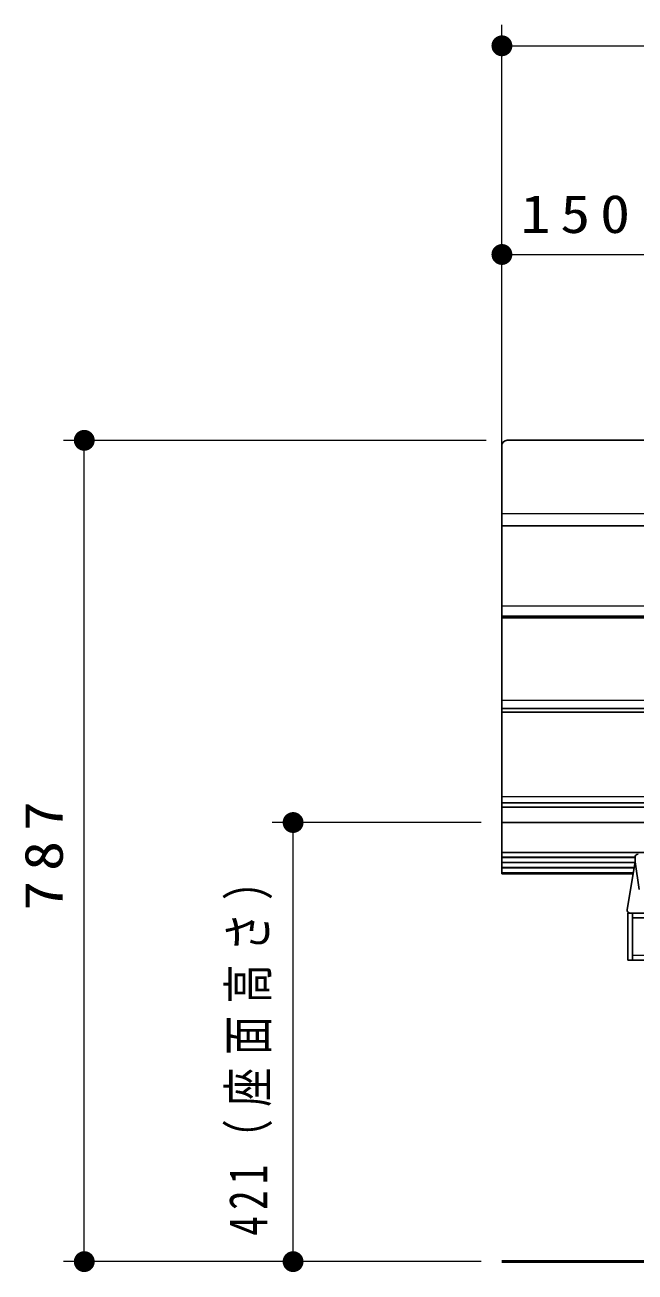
# Model space of a CAD drawing. Units: millimetres on the paper, scale 1:20. Extents: x -385 to 0, y 0 to 267.
# Drawn here: x -311.3 to -282, y 115.9 to 175.7 of the extents above; entities that cross this region are included whole.
import ezdxf

# ---------------------------------------------------------------- set-up
doc = ezdxf.new("R2010")
doc.units = ezdxf.units.MM
doc.linetypes.add('USER1', pattern=[4.5, 2.5, -2])
doc.layers.add('1_20', color=7, linetype='Continuous', lineweight=25)
doc.styles.add('ＭＳ ゴシック', font='')
doc.styles.get('ＭＳ ゴシック').set_extended_font_data('MS Gothic')

# ---------------------------------------------------------------- blocks, each defined once
blk = doc.blocks.new('filled_dot')
at = {"color": 0, "linetype": 'Continuous', "lineweight": -2, "const_width": 1.25}
blk.add_lwpolyline([(-0.625, 0, 1), (0.625, 0, 1)], format="xyb", close=True, dxfattribs=at)

msp = doc.modelspace()

# ---------------------------------------------------------------- linework, layer by layer
at = {"layer": '1_20', "lineweight": 13}
for p, q in [((-288.425, 155.032), (-288.425, 175.703)), ((-288.425, 174.703), (-228.425, 174.703)), ((-288.425, 164.703), (-280.925, 164.703)), ((-289.175, 155.797), (-309.425, 155.797)), ((-308.425, 116.44), (-308.425, 155.797)), ((-228.425, 152.272), (-288.425, 152.272)), ((-228.425, 147.856), (-288.425, 147.856)), ((-228.425, 143.325), (-288.425, 143.325)), ((-228.425, 138.706), (-288.425, 138.706)), ((-289.425, 137.482), (-299.425, 137.482)), ((-298.425, 116.44), (-298.425, 137.482)), ((-282.05, 135.792), (-288.425, 135.792)), ((-282.05, 135.543), (-288.425, 135.543)), ((-282.099, 135.295), (-288.425, 135.295)), ((-289.425, 116.44), (-309.425, 116.44)), ((-289.425, 116.44), (-299.425, 116.44))]:
    msp.add_line(p, q, dxfattribs=at)
at = {"layer": '1_20'}
for p, q in [((-288.425, 155.55), (-288.425, 135.028)), ((-228.675, 155.8), (-288.175, 155.8)), ((-228.425, 151.694), (-288.425, 151.694)), ((-228.425, 147.374), (-288.425, 147.374)), ((-228.425, 147.29), (-288.425, 147.29)), ((-228.425, 142.945), (-288.425, 142.945)), ((-228.425, 142.777), (-288.425, 142.777)), ((-228.425, 138.429), (-288.425, 138.429)), ((-228.425, 138.222), (-288.425, 138.222)), ((-228.425, 137.487), (-288.425, 137.487)), ((-228.425, 136.04), (-288.425, 136.04)), ((-282.05, 135.818), (-288.425, 135.818)), ((-282.05, 135.569), (-288.425, 135.569)), ((-282.095, 135.321), (-288.425, 135.321)), ((-282.135, 135.072), (-288.425, 135.072)), ((-282.143, 135.028), (-288.425, 135.028)), ((-282.4, 130.89), (-282.4, 133.14))]:
    msp.add_line(p, q, dxfattribs=at)
at = {"layer": '1_20', "color": 190}
for p, q in [((-282.05, 135.81), (-282.05, 135.596)), ((-282.423, 133.314), (-282.05, 135.596)), ((-282.05, 135.596), (-281.856, 134.271)), ((-279.575, 133.14), (-282.275, 133.14))]:
    msp.add_line(p, q, dxfattribs=at)
at = {"layer": '1_20', "color": 4}
for p, q in [((-282.4, 133.14), (-234.45, 133.14)), ((-282.175, 130.89), (-282.175, 133.14)), ((-282.175, 132.915), (-234.675, 132.915)), ((-234.45, 130.89), (-282.4, 130.89))]:
    msp.add_line(p, q, dxfattribs=at)
at = {"layer": '1_20', "color": 4, "linetype": 'USER1', "lineweight": 13}
msp.add_line((-234.675, 131.115), (-282.175, 131.115), dxfattribs=at)
at = {"layer": '1_20', "lineweight": 50}
msp.add_line((-288.425, 116.44), (-228.425, 116.44), dxfattribs=at)
at = {"layer": '1_20'}
msp.add_arc((-288.175, 155.55), 0.25, 90, 180, dxfattribs=at)
at = {"layer": '1_20', "color": 190}
for centre, start, end in [((-281.9, 135.81), 91.62387, 180), ((-282.275, 133.29), 170.7133, 270)]:
    msp.add_arc(centre, 0.15, start, end, dxfattribs=at)

# ---------------------------------------------------------------- block references
at = {"layer": '1_20', "lineweight": 13, "xscale": 0.4, "yscale": 0.4}
for p in [(-288.425, 174.703), (-288.425, 164.703)]:
    msp.add_blockref('filled_dot', p, dxfattribs=at)
for p, rotation in [((-308.425, 155.797), 270), ((-298.425, 137.482), 270), ((-308.425, 116.44), 90), ((-298.425, 116.44), 90)]:
    msp.add_blockref('filled_dot', p, dxfattribs=dict(at, rotation=rotation))

# ---------------------------------------------------------------- texts
at = {"layer": '1_20', "insert": (-284.675, 165.703), "char_height": 1.833, "attachment_point": 8, "style": 'ＭＳ ゴシック'}
msp.add_mtext('\\T1.33;\\W1.15;150', dxfattribs=at)
at = {"layer": '1_20', "char_height": 1.833, "attachment_point": 8, "rotation": 90, "style": 'ＭＳ ゴシック'}
for s, insert in [('\\T1.33;\\W1.15;787', (-309.425, 136.118)), ('\\T1.32;\\W0.75;421（座面高さ）', (-299.425, 126.961))]:
    msp.add_mtext(s, dxfattribs=dict(at, insert=insert))

doc.saveas('drawing.dxf')
